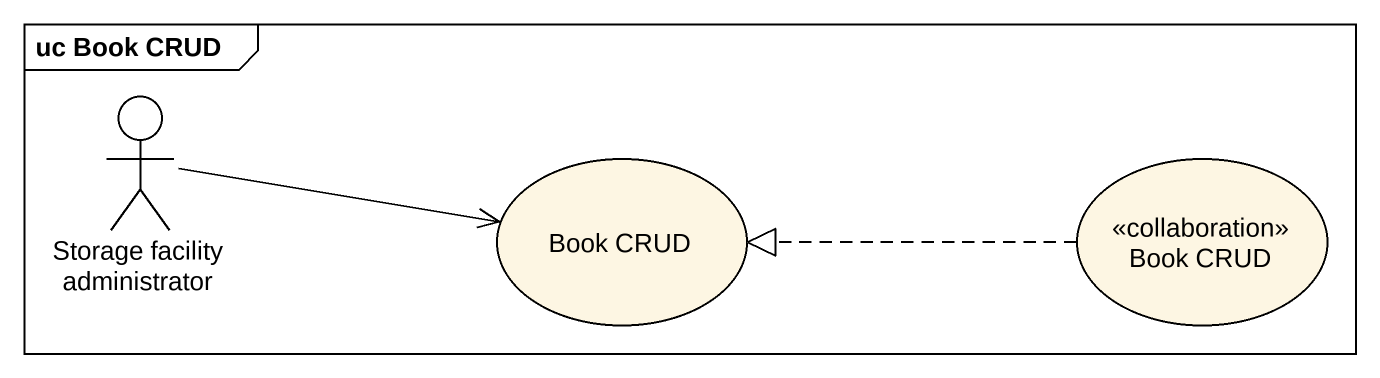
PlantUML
@startuml
mainframe uc Book CRUD
actor "Storage facility administrator" as Storage_facility
usecase "Book CRUD" as Book_CRUD
usecase "Book CRUD" as Book_CRUD_2 <<collaboration>>
Storage_facility -right-> Book_CRUD
Book_CRUD_2 .left.|> Book_CRUD
@enduml
